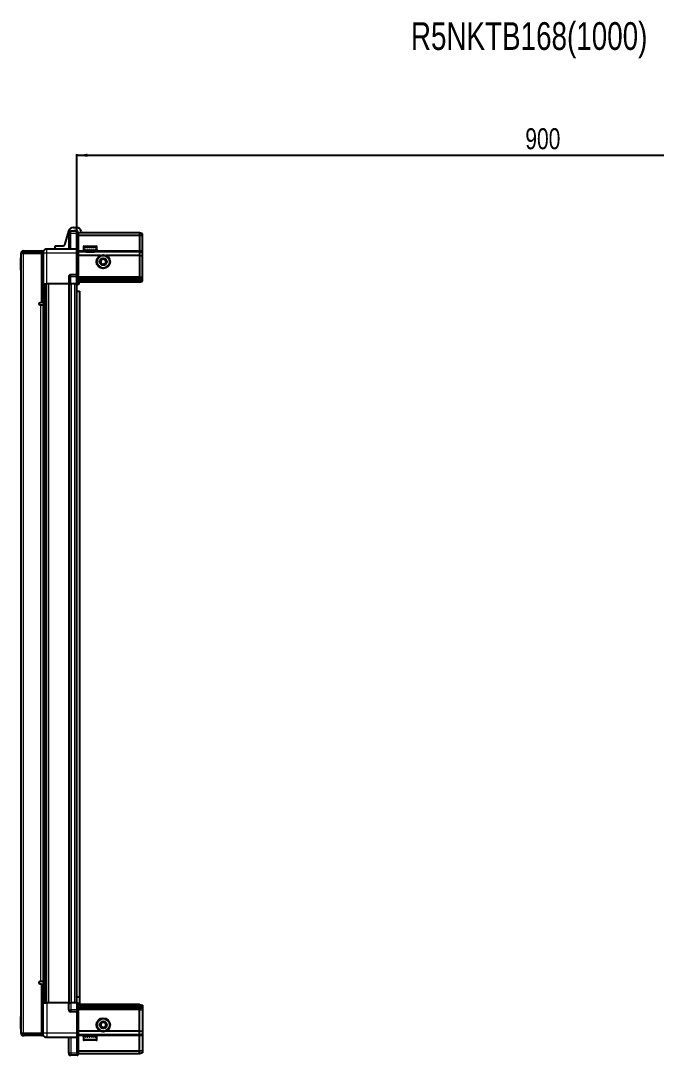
# Model space of a CAD drawing. Header units: millimetres. Extents: x 1132 to 6035, y -173 to 2041.
# Drawn here: x 3138 to 3745, y 1054 to 2041 of the extents above; entities that cross this region are included whole.
import ezdxf

# ---------------------------------------------------------------- set-up
doc = ezdxf.new("R2010")
doc.units = ezdxf.units.MM
doc.layers.add('FORMAT', color=7, linetype='Continuous')
doc.styles.add('SLDTEXTSTYLE0', font='TXT', dxfattribs={"width": 0.75})
doc.dimstyles.new('SLDDIMSTYLE0', dxfattribs={"dimtxt": 20, "dimasz": 10, "dimexe": 0, "dimexo": 0.0625, "dimgap": 5, "dimtad": 2, "dimdec": 1, "dimrnd": 1e-09, "dimzin": 12, "dimdsep": 46, "dimtxsty": 'SLDTEXTSTYLE0', "dimsah": 1, "dimcen": 0.09, "dimadec": 0, "dimazin": 3, "dimtfac": 1, "dimtofl": 0, "dimtmove": 0, "dimatfit": 3, "dimfxl": 0, "dimfrac": 2, "dimtolj": 1, "dimtzin": 12, "dimarcsym": 0})

# ---------------------------------------------------------------- blocks, each defined once
blk = doc.blocks.new('_D_5')
at = {"layer": 'FORMAT'}
for p, q in [((3192.11, 1790.11), (3192.11, 1913.6)), ((3192.11, 1912.6), (4092.11, 1912.6)), ((4092.11, 1790.11), (4092.11, 1913.6))]:
    blk.add_line(p, q, dxfattribs=at)
for points in [[(3192.11, 1912.6), (3202.11, 1911.07), (3202.11, 1914.14)], [(4092.11, 1912.6), (4082.11, 1914.14), (4082.11, 1911.07)]]:
    blk.add_solid(points, dxfattribs=at)
at = {"layer": 'FORMAT', "insert": (3619.94, 1938.39), "char_height": 20, "attachment_point": 1, "style": 'SLDTEXTSTYLE0'}
blk.add_mtext('900', dxfattribs=at)

msp = doc.modelspace()

# ---------------------------------------------------------------- linework, layer by layer
at = {"color": 7, "linetype": 'Continuous', "lineweight": 25}
for p, q in [((3180.48, 1827.19), (3184.25, 1840.34)), ((3184.26, 1838.1), (3184.26, 1823.1)), ((3192.26, 1840.1), (3186.26, 1840.1)), ((3188.57, 1843.6), (3191.8, 1843.6)), ((3192.26, 1840.1), (3192.59, 1840.1)), ((3192.26, 1840.1), (3192.26, 1838.1)), ((3192.26, 1823.3), (3192.26, 1838.1)), ((3192.26, 1823.3), (3192.26, 1838.1)), ((3193.46, 1839.6), (3192.59, 1840.1)), ((3193.46, 1838.1), (3193.46, 1839.6)), ((3251.76, 1838.6), (3193.46, 1838.6)), ((3193.46, 1838.1), (3193.46, 1823.3)), ((3251.76, 1836.1), (3193.46, 1836.1)), ((3196.12, 1840.34), (3196.62, 1838.6)), ((3251.76, 1838.6), (3251.76, 1836.1)), ((3254.76, 1837.8), (3251.76, 1838.6)), ((3251.76, 1836.1), (3251.76, 1821.6)), ((3254.76, 1835.95), (3251.76, 1836.1)), ((3254.76, 1835.95), (3254.76, 1837.8)), ((3254.76, 1821.6), (3254.76, 1835.95)), ((3171.31, 1823.1), (3171.31, 1826.1)), ((3171.31, 1826.1), (3179.03, 1826.1)), ((3199.06, 1825.8), (3206.23, 1825.8)), ((3206.23, 1825.8), (3210.46, 1825.8)), ((3140.26, 1819.25), (3138.76, 1819.25)), ((3138.76, 1818.75), (3138.76, 1819.25)), ((3138.76, 1075.45), (3138.76, 1818.75)), ((3140.86, 1819.85), (3140.86, 1821.35)), ((3140.86, 1821.35), (3141.76, 1821.35)), ((3140.86, 1819.85), (3141.76, 1819.85)), ((3140.86, 1819.35), (3158.26, 1819.35)), ((3141.76, 1821.35), (3158.26, 1821.35)), ((3141.76, 1819.85), (3141.76, 1821.35)), ((3141.76, 1819.85), (3158.26, 1819.85)), ((3158.26, 1819.85), (3158.26, 1821.35)), ((3159.76, 1819.35), (3158.26, 1819.35)), ((3158.26, 1819.35), (3158.26, 1771.85)), ((3159.76, 1819.1), (3159.76, 1790.1)), ((3192.26, 1823.1), (3163.26, 1823.1)), ((3192.26, 1823.1), (3192.26, 1823.3)), ((3192.26, 1823.1), (3193.46, 1823.1)), ((3192.26, 1819.1), (3192.26, 1823.1)), ((3192.26, 1798.8), (3192.26, 1819.1)), ((3193.46, 1823.3), (3193.46, 1823.1)), ((3193.46, 1823.1), (3193.46, 1819.1)), ((3251.76, 1820.6), (3193.46, 1820.6)), ((3193.46, 1819.1), (3193.46, 1798.8)), ((3214.76, 1817.1), (3193.46, 1817.1)), ((3198.26, 1825), (3198.26, 1822.6)), ((3198.26, 1822.6), (3198.26, 1822.1)), ((3198.26, 1822.1), (3198.39, 1822.1)), ((3198.58, 1822.6), (3198.39, 1822.6)), ((3198.39, 1822.6), (3198.39, 1822.1)), ((3198.39, 1822.1), (3198.58, 1822.1)), ((3198.58, 1822.6), (3198.58, 1822.1)), ((3198.58, 1822.1), (3199.11, 1822.1)), ((3199.51, 1822.6), (3199.11, 1822.6)), ((3199.11, 1822.6), (3199.11, 1822.1)), ((3199.11, 1822.1), (3199.51, 1822.1)), ((3199.51, 1822.6), (3199.51, 1822.1)), ((3199.51, 1822.1), (3200.38, 1822.1)), ((3200.36, 1822.1), (3200.36, 1822)), ((3200.36, 1822), (3209.16, 1822)), ((3200.95, 1822.6), (3200.38, 1822.6)), ((3200.38, 1822.6), (3200.38, 1822.1)), ((3200.38, 1822.1), (3200.95, 1822.1)), ((3200.76, 1821.6), (3201.45, 1821.12)), ((3200.76, 1821.6), (3205.79, 1821.6)), ((3201.45, 1821.12), (3200.76, 1820.64)), ((3200.76, 1820.64), (3200.76, 1820.6)), ((3200.76, 1820.64), (3205.79, 1820.64)), ((3200.95, 1822.6), (3200.95, 1822.1)), ((3200.95, 1822.1), (3202.08, 1822.1)), ((3201.45, 1821.12), (3205.61, 1821.12)), ((3202.77, 1822.6), (3202.08, 1822.6)), ((3202.08, 1822.6), (3202.08, 1822.1)), ((3202.08, 1822.1), (3202.77, 1822.1)), ((3202.77, 1822.6), (3202.77, 1822.1)), ((3202.77, 1822.1), (3204.04, 1822.1)), ((3204.78, 1822.6), (3204.04, 1822.6)), ((3204.04, 1822.6), (3204.04, 1822.1)), ((3204.04, 1822.1), (3204.27, 1822.1)), ((3204.27, 1822.6), (3204.27, 1822.1)), ((3204.77, 1822.6), (3204.77, 1822.1)), ((3204.77, 1822.1), (3204.78, 1822.1)), ((3204.78, 1822.6), (3204.78, 1822.1)), ((3204.78, 1822.1), (3206.07, 1822.1)), ((3205.61, 1821.12), (3208.07, 1821.12)), ((3205.79, 1821.6), (3208.76, 1821.6)), ((3205.79, 1820.64), (3208.76, 1820.64)), ((3206.79, 1822.6), (3206.07, 1822.6)), ((3206.07, 1822.6), (3206.07, 1822.1)), ((3206.13, 1822.6), (3206.13, 1822.1)), ((3206.13, 1822.1), (3206.79, 1822.1)), ((3206.79, 1822.6), (3206.79, 1822.1)), ((3206.79, 1822.1), (3207.97, 1822.1)), ((3208.59, 1822.6), (3207.97, 1822.6)), ((3207.97, 1822.6), (3207.97, 1822.1)), ((3207.97, 1822.1), (3208.59, 1822.1)), ((3208.07, 1821.12), (3208.76, 1821.6)), ((3208.76, 1820.64), (3208.07, 1821.12)), ((3208.59, 1822.6), (3208.59, 1822.1)), ((3208.59, 1822.1), (3209.56, 1822.1)), ((3208.76, 1820.6), (3208.76, 1820.64)), ((3209.16, 1822), (3209.16, 1822.1)), ((3210.03, 1822.6), (3209.56, 1822.6)), ((3209.56, 1822.6), (3209.56, 1822.1)), ((3209.56, 1822.1), (3210.03, 1822.1)), ((3210.03, 1822.6), (3210.03, 1822.1)), ((3210.03, 1822.1), (3210.68, 1822.1)), ((3210.95, 1822.6), (3210.68, 1822.6)), ((3210.68, 1822.6), (3210.68, 1822.1)), ((3210.68, 1822.1), (3210.95, 1822.1)), ((3210.95, 1822.6), (3210.95, 1822.1)), ((3210.95, 1822.1), (3211.22, 1822.1)), ((3211.26, 1822.6), (3211.22, 1822.6)), ((3211.22, 1822.6), (3211.22, 1822.1)), ((3211.22, 1822.1), (3211.26, 1822.1)), ((3211.26, 1822.6), (3211.26, 1825)), ((3211.26, 1822.6), (3211.26, 1822.1)), ((3251.76, 1817.1), (3219.76, 1817.1)), ((3251.76, 1821.6), (3251.76, 1820.6)), ((3251.76, 1820.6), (3251.76, 1817.1)), ((3254.76, 1819.8), (3251.76, 1820.6)), ((3251.76, 1817.1), (3251.76, 1796.6)), ((3251.76, 1817.1), (3254.76, 1816.77)), ((3254.76, 1819.8), (3254.76, 1821.6)), ((3254.76, 1816.77), (3254.76, 1819.8)), ((3254.76, 1796.6), (3254.76, 1816.77)), ((3138.76, 1814.74), (3138.46, 1814.74)), ((3138.46, 1803.17), (3138.46, 1814.74)), ((3138.46, 1803.17), (3138.76, 1803.17)), ((3184.26, 1796.6), (3184.26, 1790.1)), ((3192.26, 1798.6), (3186.26, 1798.6)), ((3192.26, 1798.6), (3192.26, 1798.8)), ((3192.26, 1798.6), (3192.26, 1796.6)), ((3192.26, 1798.6), (3193.46, 1798.6)), ((3192.26, 1790.1), (3192.26, 1796.6)), ((3192.26, 1790.1), (3192.26, 1796.6)), ((3192.59, 1790.1), (3192.59, 1796.6)), ((3193.46, 1798.8), (3193.46, 1798.6)), ((3193.46, 1797.93), (3193.46, 1798.6)), ((3193.46, 1797.93), (3193.46, 1790.1)), ((3251.76, 1796.6), (3251.76, 1795.6)), ((3254.76, 1794.8), (3254.76, 1796.6)), ((3158.26, 1792.85), (3159.76, 1792.85)), ((3159.76, 1790.1), (3158.26, 1790.1)), ((3160.41, 1104.1), (3160.41, 1790.1)), ((3162.2, 1790.1), (3162.2, 1104.1)), ((3162.23, 1790.1), (3162.23, 1104.1)), ((3184.26, 1790.1), (3163.26, 1790.1)), ((3184.26, 1790.1), (3186.26, 1790.1)), ((3184.91, 1104.1), (3184.91, 1790.1)), ((3192.26, 1790.1), (3186.26, 1790.1)), ((3192.11, 1104.1), (3192.11, 1790.1)), ((3192.26, 1790.1), (3192.59, 1790.1)), ((3192.26, 1790.1), (3192.26, 1790.1)), ((3193.46, 1790.1), (3192.59, 1790.1)), ((3192.59, 1790.1), (3192.59, 1790.1)), ((3251.76, 1795.6), (3193.46, 1795.6)), ((3251.76, 1794.6), (3193.46, 1794.6)), ((3251.76, 1793.1), (3193.46, 1793.1)), ((3251.76, 1791.6), (3193.46, 1791.6)), ((3251.76, 1795.6), (3251.76, 1794.6)), ((3251.76, 1795.6), (3254.76, 1794.8)), ((3251.76, 1794.6), (3251.76, 1793.1)), ((3251.76, 1794.6), (3254.76, 1794.06)), ((3251.76, 1793.1), (3254.76, 1793.56)), ((3251.76, 1793.1), (3251.76, 1791.6)), ((3251.76, 1791.6), (3254.76, 1792.41)), ((3254.76, 1794.06), (3254.76, 1794.8)), ((3254.76, 1793.56), (3254.76, 1794.06)), ((3254.76, 1792.41), (3254.76, 1793.56)), ((3192.11, 1783.1), (3194.61, 1783.1)), ((3194.61, 1783.1), (3194.61, 1109.6)), ((3158.26, 1771.85), (3156.91, 1771.85)), ((3156.91, 1769.85), (3157.66, 1769.85)), ((3157.66, 1769.85), (3159.76, 1769.85)), ((3159.76, 1769.85), (3159.76, 1124.35)), ((3157.66, 1124.35), (3156.91, 1124.35)), ((3156.91, 1122.35), (3158.26, 1122.35)), ((3159.76, 1124.35), (3157.66, 1124.35)), ((3158.26, 1122.35), (3158.26, 1074.85)), ((3194.61, 1109.6), (3192.11, 1109.6)), ((3194.61, 1109.6), (3194.61, 1102.6)), ((3159.76, 1104.1), (3158.26, 1104.1)), ((3159.76, 1101.35), (3158.26, 1101.35)), ((3159.76, 1075.1), (3159.76, 1104.1)), ((3184.26, 1104.1), (3163.26, 1104.1)), ((3184.26, 1097.6), (3184.26, 1104.1)), ((3184.26, 1104.1), (3186.26, 1104.1)), ((3192.26, 1104.1), (3186.26, 1104.1)), ((3192.26, 1095.6), (3186.26, 1095.6)), ((3192.26, 1097.6), (3192.26, 1104.1)), ((3192.26, 1104.1), (3192.59, 1104.1)), ((3192.26, 1097.6), (3192.26, 1095.6)), ((3192.26, 1097.6), (3192.26, 1095.6)), ((3192.26, 1095.6), (3193.46, 1095.6)), ((3192.26, 1095.4), (3192.26, 1095.6)), ((3192.59, 1097.6), (3192.59, 1104.1)), ((3192.59, 1104.1), (3193.46, 1104.1)), ((3193.46, 1104.1), (3193.46, 1096.28)), ((3251.76, 1102.6), (3193.46, 1102.6)), ((3251.76, 1101.1), (3193.46, 1101.1)), ((3251.76, 1099.6), (3193.46, 1099.6)), ((3251.76, 1098.6), (3193.46, 1098.6)), ((3193.46, 1095.6), (3193.46, 1096.28)), ((3193.46, 1095.6), (3193.46, 1095.4)), ((3251.76, 1101.1), (3251.76, 1102.6)), ((3251.76, 1102.6), (3254.76, 1101.8)), ((3251.76, 1099.6), (3251.76, 1101.1)), ((3251.76, 1101.1), (3254.76, 1100.65)), ((3251.76, 1099.6), (3254.76, 1100.15)), ((3251.76, 1098.6), (3251.76, 1099.6)), ((3251.76, 1098.6), (3254.76, 1099.41)), ((3251.76, 1097.6), (3251.76, 1098.6)), ((3251.76, 1077.1), (3251.76, 1097.6)), ((3254.76, 1101.8), (3254.76, 1100.65)), ((3254.76, 1100.65), (3254.76, 1100.15)), ((3254.76, 1100.15), (3254.76, 1099.41)), ((3254.76, 1099.41), (3254.76, 1097.6)), ((3254.76, 1097.6), (3254.76, 1077.44)), ((3138.76, 1091.04), (3138.46, 1091.04)), ((3138.46, 1081.36), (3138.46, 1091.04)), ((3192.26, 1075.1), (3192.26, 1095.4)), ((3193.46, 1095.4), (3193.46, 1075.1)), ((3138.46, 1079.47), (3138.46, 1081.36)), ((3138.46, 1079.47), (3138.76, 1079.47)), ((3214.76, 1077.1), (3193.46, 1077.1)), ((3251.76, 1077.1), (3219.76, 1077.1)), ((3251.76, 1077.1), (3254.76, 1077.44)), ((3251.76, 1073.6), (3251.76, 1077.1)), ((3254.76, 1077.44), (3254.76, 1074.41)), ((3138.76, 1074.95), (3138.76, 1075.45)), ((3140.26, 1074.95), (3138.76, 1074.95)), ((3158.26, 1074.85), (3140.86, 1074.85)), ((3140.86, 1074.35), (3140.86, 1072.85)), ((3140.86, 1074.35), (3141.76, 1074.35)), ((3140.86, 1072.85), (3141.76, 1072.85)), ((3141.76, 1074.35), (3141.76, 1072.85)), ((3158.26, 1074.35), (3141.76, 1074.35)), ((3158.26, 1072.85), (3141.76, 1072.85)), ((3158.26, 1074.85), (3159.76, 1074.85)), ((3158.26, 1074.35), (3158.26, 1072.85)), ((3192.26, 1071.1), (3163.26, 1071.1)), ((3184.26, 1056.1), (3184.26, 1071.1)), ((3192.26, 1071.1), (3192.26, 1075.1)), ((3192.26, 1071.1), (3193.46, 1071.1)), ((3192.26, 1070.9), (3192.26, 1071.1)), ((3192.26, 1056.1), (3192.26, 1070.9)), ((3193.46, 1075.1), (3193.46, 1071.1)), ((3251.76, 1073.6), (3193.46, 1073.6)), ((3193.46, 1071.1), (3193.46, 1070.9)), ((3193.46, 1070.9), (3193.46, 1056.1)), ((3198.26, 1072.1), (3198.26, 1069.2)), ((3198.35, 1072.1), (3198.26, 1072.1)), ((3198.35, 1071.6), (3198.35, 1072.1)), ((3198.52, 1072.1), (3198.35, 1072.1)), ((3198.35, 1071.6), (3198.52, 1071.6)), ((3198.52, 1071.6), (3198.52, 1072.1)), ((3199.01, 1072.1), (3198.52, 1072.1)), ((3199.01, 1071.6), (3199.01, 1072.1)), ((3199.39, 1072.1), (3199.01, 1072.1)), ((3199.01, 1071.6), (3199.39, 1071.6)), ((3199.21, 1068.4), (3199.06, 1068.4)), ((3210.46, 1068.4), (3199.21, 1068.4)), ((3199.39, 1071.6), (3199.39, 1072.1)), ((3200.23, 1072.1), (3199.39, 1072.1)), ((3200.23, 1071.6), (3200.23, 1072.1)), ((3200.79, 1072.1), (3200.23, 1072.1)), ((3200.23, 1071.6), (3200.79, 1071.6)), ((3200.36, 1072.2), (3200.36, 1072.1)), ((3205.76, 1072.2), (3200.36, 1072.2)), ((3200.76, 1073.6), (3200.76, 1073.57)), ((3200.76, 1073.57), (3201.45, 1073.09)), ((3200.86, 1073.57), (3200.76, 1073.57)), ((3201.45, 1073.09), (3200.76, 1072.6)), ((3200.86, 1072.6), (3200.76, 1072.6)), ((3200.79, 1071.6), (3200.79, 1072.1)), ((3201.89, 1072.1), (3200.79, 1072.1)), ((3208.76, 1073.57), (3200.86, 1073.57)), ((3208.76, 1072.6), (3200.86, 1072.6)), ((3201.53, 1073.09), (3201.45, 1073.09)), ((3208.07, 1073.09), (3201.53, 1073.09)), ((3201.89, 1071.6), (3201.89, 1072.1)), ((3202.57, 1072.1), (3201.89, 1072.1)), ((3201.89, 1071.6), (3202.57, 1071.6)), ((3202.57, 1071.6), (3202.57, 1072.1)), ((3203.84, 1072.1), (3202.57, 1072.1)), ((3203.84, 1071.6), (3203.84, 1072.1)), ((3204.13, 1072.1), (3203.84, 1072.1)), ((3203.84, 1071.6), (3204.57, 1071.6)), ((3204.13, 1071.6), (3204.13, 1072.1)), ((3204.57, 1071.6), (3204.57, 1072.1)), ((3205.87, 1072.1), (3204.57, 1072.1)), ((3209.16, 1072.2), (3205.76, 1072.2)), ((3205.87, 1071.6), (3205.87, 1072.1)), ((3205.87, 1071.6), (3206.59, 1071.6)), ((3206, 1071.6), (3206, 1072.1)), ((3206.59, 1072.1), (3206, 1072.1)), ((3206.59, 1071.6), (3206.59, 1072.1)), ((3207.79, 1072.1), (3206.59, 1072.1)), ((3207.79, 1071.6), (3207.79, 1072.1)), ((3208.43, 1072.1), (3207.79, 1072.1)), ((3207.79, 1071.6), (3208.43, 1071.6)), ((3208.07, 1073.09), (3208.76, 1073.57)), ((3208.76, 1072.6), (3208.07, 1073.09)), ((3208.43, 1071.6), (3208.43, 1072.1)), ((3209.42, 1072.1), (3208.43, 1072.1)), ((3208.76, 1073.57), (3208.76, 1073.6)), ((3209.16, 1072.1), (3209.16, 1072.2)), ((3209.42, 1071.6), (3209.42, 1072.1)), ((3209.9, 1072.1), (3209.42, 1072.1)), ((3209.42, 1071.6), (3209.9, 1071.6)), ((3209.9, 1071.6), (3209.9, 1072.1)), ((3210.59, 1072.1), (3209.9, 1072.1)), ((3210.59, 1071.6), (3210.59, 1072.1)), ((3210.88, 1072.1), (3210.59, 1072.1)), ((3210.59, 1071.6), (3210.88, 1071.6)), ((3210.88, 1071.6), (3210.88, 1072.1)), ((3211.19, 1072.1), (3210.88, 1072.1)), ((3211.19, 1071.6), (3211.19, 1072.1)), ((3211.25, 1072.1), (3211.19, 1072.1)), ((3211.19, 1071.6), (3211.25, 1071.6)), ((3211.25, 1071.6), (3211.25, 1072.1)), ((3211.26, 1072.1), (3211.25, 1072.1)), ((3211.26, 1069.2), (3211.26, 1072.1)), ((3254.76, 1074.41), (3251.76, 1073.6)), ((3251.76, 1072.6), (3251.76, 1073.6)), ((3251.76, 1058.1), (3251.76, 1072.6)), ((3254.76, 1074.41), (3254.76, 1072.6)), ((3254.76, 1072.6), (3254.76, 1058.26)), ((3192.26, 1056.1), (3192.26, 1054.1)), ((3251.76, 1058.1), (3193.46, 1058.1)), ((3193.46, 1054.6), (3193.46, 1056.1)), ((3254.76, 1058.26), (3251.76, 1058.1)), ((3251.76, 1055.6), (3251.76, 1058.1)), ((3254.76, 1056.41), (3251.76, 1055.6)), ((3254.76, 1058.26), (3254.76, 1056.41)), ((3192.26, 1054.1), (3186.26, 1054.1)), ((3192.26, 1054.1), (3192.59, 1054.1)), ((3192.26, 1054.1), (3192.26, 1054.1)), ((3192.26, 1054.1), (3192.59, 1054.1)), ((3192.59, 1054.1), (3193.46, 1054.6)), ((3192.59, 1054.1), (3193.46, 1054.6)), ((3251.76, 1055.6), (3193.46, 1055.6))]:
    msp.add_line(p, q, dxfattribs=at)
at = {"color": 8, "linetype": 'Continuous', "lineweight": 18}
for p, q in [((3186.26, 1838.1), (3184.26, 1838.1)), ((3186.26, 1838.1), (3186.26, 1840.1)), ((3186.26, 1823.1), (3186.26, 1838.1)), ((3192.26, 1838.1), (3186.26, 1838.1)), ((3192.26, 1838.1), (3193.46, 1838.1)), ((3140.86, 1819.35), (3140.86, 1074.85)), ((3163.26, 1790.1), (3163.26, 1819.1)), ((3192.26, 1819.1), (3163.26, 1819.1)), ((3192.26, 1823.3), (3193.46, 1823.3)), ((3192.26, 1819.1), (3193.46, 1819.1)), ((3200.76, 1821.6), (3193.46, 1821.6)), ((3198.26, 1825), (3206.43, 1825)), ((3206.43, 1825), (3211.26, 1825)), ((3251.76, 1821.6), (3208.76, 1821.6)), ((3254.76, 1821.6), (3251.76, 1821.6)), ((3184.26, 1796.6), (3186.26, 1796.6)), ((3186.26, 1796.6), (3186.26, 1798.6)), ((3186.26, 1790.1), (3186.26, 1796.6)), ((3192.26, 1796.6), (3186.26, 1796.6)), ((3192.26, 1798.8), (3193.46, 1798.8)), ((3192.26, 1796.6), (3192.59, 1796.6)), ((3251.76, 1796.6), (3193.46, 1796.6)), ((3251.76, 1796.6), (3254.76, 1796.6)), ((3159.76, 1769.85), (3159.76, 1790.1)), ((3160.99, 1790.1), (3160.99, 1104.1)), ((3163.44, 1104.1), (3163.44, 1790.1)), ((3164.85, 1790.1), (3164.85, 1104.1)), ((3184.26, 1104.1), (3184.26, 1790.1)), ((3186.91, 1104.1), (3186.91, 1790.1)), ((3190.11, 1104.1), (3190.11, 1790.1)), ((3192.26, 1790.1), (3192.59, 1790.1)), ((3157.66, 1124.35), (3157.66, 1769.85)), ((3159.76, 1104.1), (3159.76, 1124.35)), ((3163.26, 1104.1), (3163.26, 1075.1)), ((3184.26, 1097.6), (3186.26, 1097.6)), ((3186.26, 1104.1), (3186.26, 1097.6)), ((3186.26, 1097.6), (3186.26, 1095.6)), ((3192.26, 1097.6), (3186.26, 1097.6)), ((3192.26, 1097.6), (3192.59, 1097.6)), ((3251.76, 1097.6), (3193.46, 1097.6)), ((3251.76, 1097.6), (3254.76, 1097.6)), ((3193.46, 1095.4), (3192.26, 1095.4)), ((3192.26, 1075.1), (3163.26, 1075.1)), ((3186.26, 1071.1), (3186.26, 1056.1)), ((3192.26, 1075.1), (3193.46, 1075.1)), ((3193.46, 1070.9), (3192.26, 1070.9)), ((3200.76, 1072.6), (3193.46, 1072.6)), ((3198.43, 1069.2), (3198.26, 1069.2)), ((3211.26, 1069.2), (3198.43, 1069.2)), ((3251.76, 1072.6), (3208.76, 1072.6)), ((3254.76, 1072.6), (3251.76, 1072.6)), ((3186.26, 1056.1), (3184.26, 1056.1)), ((3186.26, 1056.1), (3186.26, 1054.1)), ((3192.26, 1056.1), (3186.26, 1056.1)), ((3192.26, 1056.1), (3193.46, 1056.1))]:
    msp.add_line(p, q, dxfattribs=at)
at = {"color": 7, "linetype": 'Continuous', "lineweight": 25}
for centre, radius in [((3217.26, 1811.1), 6.5), ((3217.26, 1811.1), 3.46), ((3217.26, 1083.1), 6.5), ((3217.26, 1083.1), 3.46)]:
    msp.add_circle(centre, radius, dxfattribs=at)
at = {"color": 8, "linetype": 'Continuous', "lineweight": 18}
for centre in [(3217.26, 1811.1), (3217.26, 1083.1)]:
    msp.add_circle(centre, 5.7, dxfattribs=at)
at = {"color": 7, "linetype": 'Continuous', "lineweight": 25}
for centre, radius, start, end in [((3188.57, 1839.1), 4.5, 90, 164), ((3186.26, 1838.1), 2, 90, 180), ((3190.21, 1838.7), 1.9, 47.4631, 132.5369), ((3191.8, 1839.1), 4.5, 16, 90), ((3179.03, 1827.6), 1.5, 270, 344), ((3199.06, 1825), 0.8, 90, 180), ((3210.46, 1825), 0.8, 0, 90), ((3140.76, 1818.85), 0.5, 90, 117.52901), ((3158.16, 1819.25), 0.6, 9.59407, 90), ((3158.16, 1819.25), 2.1, 32.2369, 87.2706), ((3200.36, 1821.6), 0.4, 0, 90), ((3209.16, 1821.6), 0.4, 90, 180), ((3217.26, 1811.1), 2.5, 161.00659, 221.00659), ((3217.26, 1811.1), 2.5, 101.00659, 161.00659), ((3217.26, 1811.1), 2.5, 221.00659, 281.00659), ((3217.26, 1811.1), 2.5, 41.00659, 101.00659), ((3217.26, 1811.1), 2.5, 281.00659, 341.00659), ((3217.26, 1811.1), 2.5, 341.00659, 41.00659), ((3186.26, 1796.6), 2, 90, 180), ((3189.61, 1792.75), 5, 300, 346.70293), ((3156.91, 1770.85), 1, 90, 270), ((3156.91, 1123.35), 1, 90, 270), ((3186.26, 1097.6), 2, 180, 270), ((3217.26, 1083.1), 2.5, 67.98423, 127.98423), ((3217.26, 1083.1), 2.5, 127.98423, 187.98423), ((3217.26, 1083.1), 2.5, 187.98423, 247.98423), ((3217.26, 1083.1), 2.5, 247.98423, 307.98423), ((3217.26, 1083.1), 2.5, 7.98423, 67.98423), ((3217.26, 1083.1), 2.5, 307.98423, 7.98423), ((3140.76, 1075.35), 0.5, 243.29122, 270), ((3158.16, 1074.95), 0.6, 270, 350.40593), ((3158.16, 1074.95), 2.1, 272.7294, 327.8305), ((3199.06, 1069.2), 0.8, 180, 270), ((3200.36, 1072.6), 0.4, 270, 0), ((3209.16, 1072.6), 0.4, 180, 270), ((3210.46, 1069.2), 0.8, 270, 360), ((3186.26, 1056.1), 2, 180, 270)]:
    msp.add_arc(centre, radius, start, end, dxfattribs=at)
for centre, start_param, end_param in [((3196.06, 1796.6), 2.418858, 3.141593), ((3196.06, 1097.6), 3.141593, 3.864327)]:
    msp.add_ellipse(centre, major_axis=(3.46, 0), ratio=0.57735, start_param=start_param, end_param=end_param, dxfattribs=at)
for points, knots in [([(3140.86, 1821.35), (3140.6, 1821.33), (3140.11, 1821.28), (3139.47, 1820.88), (3139, 1820.32), (3138.78, 1819.75), (3138.76, 1819.38), (3138.76, 1819.25)], [0, 0, 0, 0, 0.230255, 0.448522, 0.666786, 0.88505, 1, 1, 1, 1]), ([(3138.76, 1818.75), (3138.78, 1818.8), (3138.84, 1818.89), (3139.23, 1819.02), (3139.79, 1819.15), (3140.37, 1819.27), (3140.73, 1819.33), (3140.86, 1819.35)], [0, 0, 0, 0, 0.230255, 0.448522, 0.666786, 0.88505, 1, 1, 1, 1]), ([(3163.26, 1823.1), (3162.82, 1823.06), (3162.14, 1822.99), (3161.32, 1822.55), (3160.76, 1822.1), (3160.31, 1821.54), (3159.88, 1820.72), (3159.8, 1820.04), (3159.76, 1819.6)], [0, 0, 0, 0, 0.239457, 0.368361, 0.5, 0.631639, 0.760543, 1, 1, 1, 1]), ([(3159.76, 1819.6), (3159.76, 1819.6), (3159.76, 1819.58), (3159.76, 1819.47), (3159.76, 1819.3), (3159.76, 1819.17), (3159.76, 1819.1)], [0, 0, 0, 0, 0.249394, 0.500333, 0.750167, 1, 1, 1, 1]), ([(3214.42, 1810.55), (3214.59, 1811.04), (3214.91, 1811.95), (3215.22, 1812.86), (3215.36, 1813.28)], [0, 0, 0, 0, 0.534686, 1, 1, 1, 1]), ([(3216.32, 1808.37), (3216.09, 1808.63), (3215.55, 1809.26), (3214.9, 1810.01), (3214.51, 1810.46), (3214.42, 1810.55)], [0, 0, 0, 0, 0.362901, 0.866875, 1, 1, 1, 1]), ([(3215.36, 1813.28), (3215.87, 1813.38), (3216.82, 1813.57), (3217.76, 1813.75), (3218.2, 1813.83)], [0, 0, 0, 0, 0.534686, 1, 1, 1, 1]), ([(3219.15, 1808.93), (3218.65, 1808.83), (3217.7, 1808.64), (3216.76, 1808.46), (3216.32, 1808.37)], [0, 0, 0, 0, 0.534686, 1, 1, 1, 1]), ([(3218.2, 1813.83), (3218.28, 1813.74), (3218.67, 1813.29), (3219.32, 1812.54), (3219.86, 1811.92), (3220.09, 1811.66)], [0, 0, 0, 0, 0.133125, 0.637099, 1, 1, 1, 1]), ([(3220.09, 1811.66), (3219.92, 1811.17), (3219.61, 1810.26), (3219.3, 1809.35), (3219.15, 1808.93)], [0, 0, 0, 0, 0.534686, 1, 1, 1, 1]), ([(3159.76, 1790.1), (3159.8, 1790.1), (3159.87, 1790.1), (3160.48, 1790.1), (3161.36, 1790.1), (3162.35, 1790.1), (3163, 1790.1), (3163.26, 1790.1)], [0, 0, 0, 0, 0.214694, 0.429388, 0.644082, 0.858775, 1, 1, 1, 1]), ([(3159.76, 1104.1), (3159.8, 1104.1), (3159.87, 1104.1), (3160.48, 1104.1), (3161.36, 1104.1), (3162.35, 1104.1), (3163, 1104.1), (3163.26, 1104.1)], [0, 0, 0, 0, 0.2146939, 0.4293877, 0.6440816, 0.8587754, 1, 1, 1, 1]), ([(3214.58, 1084.19), (3214.99, 1084.5), (3215.75, 1085.1), (3216.5, 1085.69), (3216.86, 1085.96)], [0, 0, 0, 0, 0.534686, 1, 1, 1, 1]), ([(3216.86, 1085.96), (3217.33, 1085.77), (3218.23, 1085.41), (3219.12, 1085.05), (3219.53, 1084.88)], [0, 0, 0, 0, 0.534686, 1, 1, 1, 1]), ([(3214.98, 1081.33), (3214.96, 1081.45), (3214.88, 1082.04), (3214.74, 1083.03), (3214.63, 1083.85), (3214.58, 1084.19)], [0, 0, 0, 0, 0.1331247, 0.6370994, 1, 1, 1, 1]), ([(3217.66, 1080.25), (3217.18, 1080.44), (3216.29, 1080.8), (3215.4, 1081.16), (3214.98, 1081.33)], [0, 0, 0, 0, 0.534686, 1, 1, 1, 1]), ([(3219.93, 1082.02), (3219.53, 1081.7), (3218.77, 1081.11), (3218.01, 1080.52), (3217.66, 1080.25)], [0, 0, 0, 0, 0.534686, 1, 1, 1, 1]), ([(3219.53, 1084.88), (3219.58, 1084.54), (3219.69, 1083.72), (3219.83, 1082.74), (3219.92, 1082.15), (3219.93, 1082.02)], [0, 0, 0, 0, 0.362901, 0.866875, 1, 1, 1, 1]), ([(3140.86, 1074.85), (3140.6, 1074.9), (3140.11, 1074.99), (3139.47, 1075.12), (3139, 1075.25), (3138.78, 1075.37), (3138.76, 1075.43), (3138.76, 1075.45)], [0, 0, 0, 0, 0.230255, 0.448522, 0.666786, 0.88505, 1, 1, 1, 1]), ([(3138.76, 1074.95), (3138.78, 1074.7), (3138.84, 1074.21), (3139.23, 1073.57), (3139.79, 1073.1), (3140.37, 1072.88), (3140.73, 1072.86), (3140.86, 1072.85)], [0, 0, 0, 0, 0.230255, 0.448522, 0.666786, 0.88505, 1, 1, 1, 1]), ([(3159.76, 1074.6), (3159.76, 1074.61), (3159.76, 1074.62), (3159.76, 1074.74), (3159.76, 1074.91), (3159.76, 1075.04), (3159.76, 1075.1)], [0, 0, 0, 0, 0.249394, 0.500333, 0.750167, 1, 1, 1, 1]), ([(3163.26, 1071.1), (3162.82, 1071.15), (3162.14, 1071.22), (3161.32, 1071.66), (3160.76, 1072.11), (3160.31, 1072.67), (3159.88, 1073.49), (3159.8, 1074.16), (3159.76, 1074.6)], [0, 0, 0, 0, 0.239457, 0.368361, 0.5, 0.631639, 0.760543, 1, 1, 1, 1])]:
    msp.add_open_spline(points, degree=3, knots=knots, dxfattribs=at)
for points in [[(3140.86, 1819.85), (3140.78, 1819.85), (3140.62, 1819.83), (3140.42, 1819.69), (3140.28, 1819.49), (3140.27, 1819.33), (3140.26, 1819.25)], [(3140.26, 1074.95), (3140.27, 1074.88), (3140.28, 1074.72), (3140.42, 1074.52), (3140.62, 1074.38), (3140.78, 1074.36), (3140.86, 1074.35)]]:
    msp.add_open_spline(points, degree=3, dxfattribs=at)
at = {"color": 8, "linetype": 'Continuous', "lineweight": 18}
for points in [[(3163.26, 1819.1), (3162.82, 1819.1), (3162.14, 1819.1), (3161.32, 1819.1), (3160.76, 1819.1), (3160.31, 1819.1), (3159.88, 1819.1), (3159.8, 1819.1), (3159.76, 1819.1)], [(3163.26, 1075.1), (3162.82, 1075.1), (3162.14, 1075.1), (3161.32, 1075.1), (3160.76, 1075.1), (3160.31, 1075.1), (3159.88, 1075.1), (3159.8, 1075.1), (3159.76, 1075.1)]]:
    msp.add_open_spline(points, degree=3, knots=[0, 0, 0, 0, 0.239457, 0.368361, 0.5, 0.631639, 0.760543, 1, 1, 1, 1], dxfattribs=at)
for points in [[(3163.26, 1819.1), (3163.26, 1819.63), (3163.26, 1820.68), (3163.26, 1822), (3163.26, 1822.92), (3163.26, 1823.04), (3163.26, 1823.1)], [(3163.26, 1075.1), (3163.26, 1074.58), (3163.26, 1073.53), (3163.26, 1072.21), (3163.26, 1071.28), (3163.26, 1071.16), (3163.26, 1071.1)]]:
    msp.add_open_spline(points, degree=3, dxfattribs=at)

# ---------------------------------------------------------------- texts
at = {"layer": 'FORMAT', "insert": (3510.79, 2039.58), "char_height": 26.4583, "attachment_point": 1, "style": 'SLDTEXTSTYLE0'}
msp.add_mtext('R5NKTB168(1000)', dxfattribs=at)

# ---------------------------------------------------------------- dimensions: what is measured, and where the dimension line sits
at = {"layer": 'FORMAT'}
dim = msp.add_linear_dim(base=(4092.11, 1912.6), p1=(3192.11, 1790.1), p2=(4092.11, 1790.1), angle=0, dimstyle='SLDDIMSTYLE0', dxfattribs=at)
dim.commit()
dim.dimension.update_dxf_attribs({"geometry": '_D_5', "text_midpoint": (3642.11, 1912.6), "dimtype": 160})

doc.saveas('drawing.dxf')
